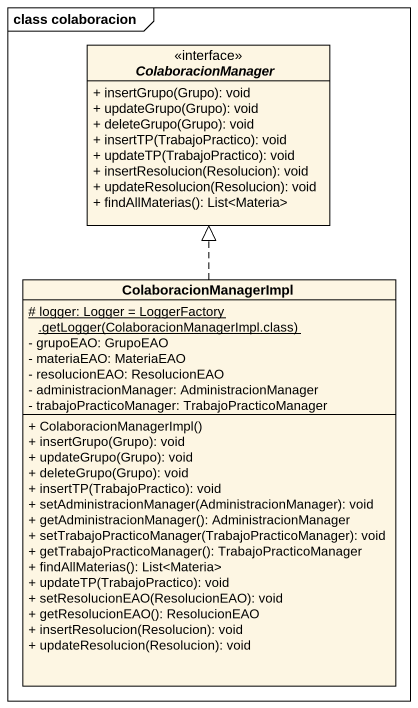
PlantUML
@startuml
mainframe class colaboracion
hide circle
hide empty members
skinparam classAttributeIconSize 0
interface ColaboracionManager <<interface>> {
  + insertGrupo(Grupo): void
  + updateGrupo(Grupo): void
  + deleteGrupo(Grupo): void
  + insertTP(TrabajoPractico): void
  + updateTP(TrabajoPractico): void
  + insertResolucion(Resolucion): void
  + updateResolucion(Resolucion): void
  + findAllMaterias(): List<Materia>
}
class ColaboracionManagerImpl {
  {static} {field} # logger: Logger = LoggerFactory .getLogger(ColaboracionManagerImpl.class)
  - grupoEAO: GrupoEAO
  - materiaEAO: MateriaEAO
  - resolucionEAO: ResolucionEAO
  - administracionManager: AdministracionManager
  - trabajoPracticoManager: TrabajoPracticoManager
  + ColaboracionManagerImpl()
  + insertGrupo(Grupo): void
  + updateGrupo(Grupo): void
  + deleteGrupo(Grupo): void
  + insertTP(TrabajoPractico): void
  + setAdministracionManager(AdministracionManager): void
  + getAdministracionManager(): AdministracionManager
  + setTrabajoPracticoManager(TrabajoPracticoManager): void
  + getTrabajoPracticoManager(): TrabajoPracticoManager
  + findAllMaterias(): List<Materia>
  + updateTP(TrabajoPractico): void
  + setResolucionEAO(ResolucionEAO): void
  + getResolucionEAO(): ResolucionEAO
  + insertResolucion(Resolucion): void
  + updateResolucion(Resolucion): void
}
ColaboracionManagerImpl .up.|> ColaboracionManager
@enduml
